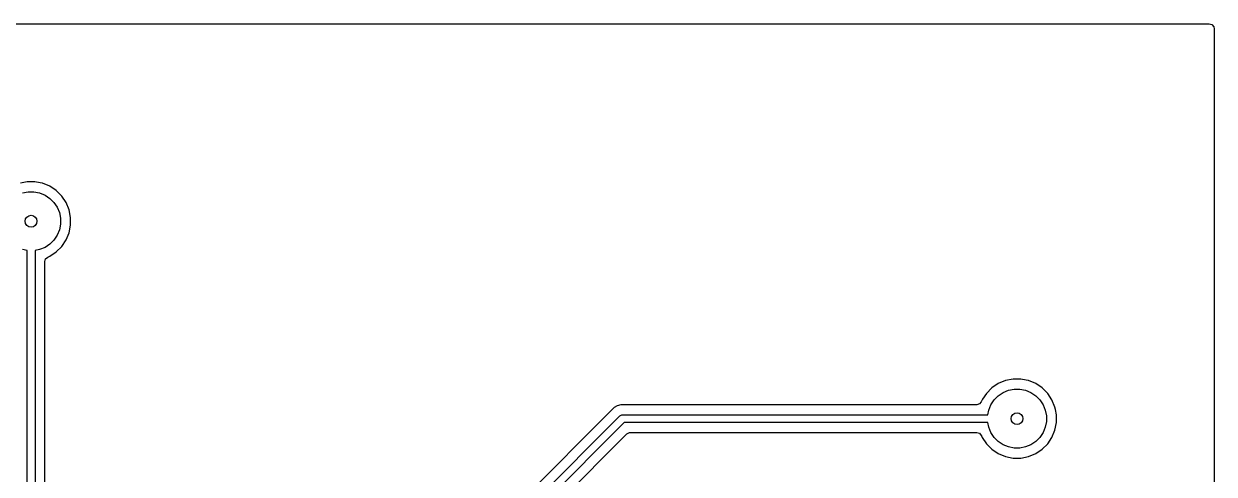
# Model space of a CAD drawing. Extents: x 0 to 90, y 0 to 55.
# Drawn here: x 59.82 to 90, y 43.59 to 55 of the extents above; entities that cross this region are included whole.
import ezdxf

# ---------------------------------------------------------------- set-up
doc = ezdxf.new("R2010")
doc.units = 0
doc.layers.add('BLACK', color=7, linetype='CONTINUOUS')

msp = doc.modelspace()

# ---------------------------------------------------------------- linework, layer by layer
at = {"layer": 'BLACK', "linetype": 'CONTINUOUS'}
for p, q in [((0.1245, 54.9995), (89.8755, 54.9995)), ((89.8755, 54.9995), (89.942539, 54.979815)), ((89.942539, 54.979815), (89.988294, 54.927011)), ((89.988294, 54.927011), (89.9995, 54.8755)), ((89.9995, 54.8755), (89.9995, 0.1245)), ((59.901457, 51.0005), (59.73024, 50.966442)), ((59.782286, 50.717705), (59.926487, 50.746389)), ((59.901459, 51.0005), (59.901457, 51.0005)), ((60.098541, 51.0005), (59.901459, 51.0005)), ((59.926487, 50.746389), (60.073513, 50.746389)), ((60.073513, 50.746389), (60.217714, 50.717705)), ((60.098543, 51.0005), (60.098541, 51.0005)), ((60.228582, 50.974632), (60.098543, 51.0005)), ((60.217714, 50.717705), (60.353548, 50.661441)), ((60.291835, 50.962051), (60.228582, 50.974632)), ((60.473914, 50.886632), (60.291835, 50.962051)), ((60.637782, 50.777139), (60.473914, 50.886632)), ((60.777139, 50.637782), (60.637782, 50.777139)), ((60.353548, 50.661441), (60.475795, 50.579758)), ((60.475795, 50.579758), (60.579758, 50.475795)), ((60.579758, 50.475795), (60.661441, 50.353548)), ((60.886632, 50.473914), (60.777139, 50.637782)), ((60.962051, 50.291835), (60.886632, 50.473914)), ((60.661441, 50.353548), (60.717705, 50.217714)), ((60.717705, 50.217714), (60.746389, 50.073513)), ((60.962052, 50.291829), (60.962051, 50.291835)), ((61.0005, 50.098543), (60.962052, 50.291829)), ((60.746389, 49.926487), (60.717705, 49.782286)), ((60.746389, 50.073513), (60.746389, 49.926487)), ((60.962052, 49.70817), (61.0005, 49.901456)), ((61.0005, 49.901456), (61.0005, 50.098543)), ((60.579758, 49.524205), (60.475795, 49.420242)), ((60.661441, 49.646452), (60.579758, 49.524205)), ((60.717705, 49.782286), (60.661441, 49.646452)), ((60.777139, 49.362218), (60.886628, 49.526079)), ((60.886628, 49.526079), (60.886635, 49.526092)), ((60.886635, 49.526092), (60.962049, 49.70816)), ((60.962049, 49.70816), (60.962052, 49.70817)), ((59.9, 49.258879), (59.782286, 49.282295)), ((59.9, 42.5), (59.9, 49.258879)), ((60.217714, 49.282295), (60.1, 49.258879)), ((60.1, 49.258879), (60.1, 42.541422)), ((60.353548, 49.338559), (60.217714, 49.282295)), ((60.475795, 49.420242), (60.353548, 49.338559)), ((60.47392, 49.113371), (60.637781, 49.22286)), ((60.637781, 49.22286), (60.637785, 49.222863)), ((60.637785, 49.222863), (60.777136, 49.362214)), ((60.777136, 49.362214), (60.777139, 49.362218)), ((60.3505, 48.979393), (60.370185, 49.046432)), ((60.3505, 42.696543), (60.3505, 48.979393)), ((60.370185, 49.046432), (60.422989, 49.092187)), ((60.422989, 49.092187), (60.427046, 49.093953)), ((60.427046, 49.093953), (60.473905, 49.113363)), ((60.473905, 49.113363), (60.47392, 49.113371)), ((84.526079, 45.886628), (84.362218, 45.777139)), ((84.526092, 45.886635), (84.526079, 45.886628)), ((84.70816, 45.962049), (84.526092, 45.886635)), ((84.708165, 45.962051), (84.70816, 45.962049)), ((84.70817, 45.962052), (84.708165, 45.962051)), ((84.901457, 46.0005), (84.70817, 45.962052)), ((84.901459, 46.0005), (84.901457, 46.0005)), ((85.098541, 46.0005), (84.901459, 46.0005)), ((85.098543, 46.0005), (85.098541, 46.0005)), ((85.228582, 45.974632), (85.098543, 46.0005)), ((85.291835, 45.962051), (85.228582, 45.974632)), ((85.473914, 45.886632), (85.291835, 45.962051)), ((85.637782, 45.777139), (85.473914, 45.886632)), ((84.22286, 45.637782), (84.125166, 45.491571)), ((84.362214, 45.777136), (84.22286, 45.637782)), ((84.362218, 45.777139), (84.362214, 45.777136)), ((84.420242, 45.475795), (84.524205, 45.579758)), ((84.524205, 45.579758), (84.646452, 45.661441)), ((84.646452, 45.661441), (84.782286, 45.717705)), ((84.782286, 45.717705), (84.926487, 45.746389)), ((84.926487, 45.746389), (85.073513, 45.746389)), ((85.073513, 45.746389), (85.217714, 45.717705)), ((85.217714, 45.717705), (85.353548, 45.661441)), ((85.353548, 45.661441), (85.475795, 45.579758)), ((85.475795, 45.579758), (85.579758, 45.475795)), ((85.777139, 45.637782), (85.637782, 45.777139)), ((85.886632, 45.473914), (85.777139, 45.637782)), ((74.784786, 45.280468), (65.473835, 35.969517)), ((74.784791, 45.280472), (74.784786, 45.280468)), ((74.864709, 45.326612), (74.784791, 45.280472)), ((74.864712, 45.326614), (74.864709, 45.326612)), ((74.953856, 45.3505), (74.864712, 45.326614)), ((83.979395, 45.3505), (74.953856, 45.3505)), ((83.983822, 45.350579), (83.979395, 45.3505)), ((84.050116, 45.372645), (83.983822, 45.350579)), ((84.093955, 45.427046), (84.050116, 45.372645)), ((84.113368, 45.473914), (84.093955, 45.427046)), ((84.125166, 45.491571), (84.113368, 45.473914)), ((84.282295, 45.217714), (84.338559, 45.353548)), ((84.338559, 45.353548), (84.420242, 45.475795)), ((85.579758, 45.475795), (85.661441, 45.353548)), ((85.661441, 45.353548), (85.717705, 45.217714)), ((85.962051, 45.291835), (85.886632, 45.473914)), ((85.973724, 45.233152), (85.962051, 45.291835)), ((65.45334, 35.594761), (74.92929, 45.070711)), ((74.92929, 45.070711), (74.944443, 45.083148)), ((74.944443, 45.083148), (74.980491, 45.098079)), ((74.980491, 45.098079), (75, 45.1)), ((75, 45.1), (84.25888, 45.1)), ((84.25888, 45.1), (84.282295, 45.217714)), ((85.717705, 45.217714), (85.746389, 45.073513)), ((85.746389, 45.073513), (85.746389, 44.926487)), ((86.0005, 45.098543), (85.973724, 45.233152)), ((86.0005, 44.901456), (86.0005, 45.098543)), ((75.041421, 44.9), (65.594761, 35.45334)), ((84.25888, 44.9), (75.041421, 44.9)), ((84.282295, 44.782286), (84.25888, 44.9)), ((84.338559, 44.646452), (84.282295, 44.782286)), ((85.717705, 44.782286), (85.661441, 44.646452)), ((85.746389, 44.926487), (85.717705, 44.782286)), ((85.886635, 44.526092), (85.962049, 44.70816)), ((85.962049, 44.70816), (85.962052, 44.70817)), ((85.962052, 44.70817), (86.0005, 44.901456)), ((65.969517, 35.473835), (75.108863, 44.613181)), ((75.108863, 44.613181), (75.170186, 44.646666)), ((75.170186, 44.646666), (75.196544, 44.6495)), ((75.196544, 44.6495), (83.979395, 44.6495)), ((83.979395, 44.6495), (84.046434, 44.629815)), ((84.046434, 44.629815), (84.092189, 44.577011)), ((84.092189, 44.577011), (84.093939, 44.57299)), ((84.093939, 44.57299), (84.105351, 44.545438)), ((84.105351, 44.545438), (84.113367, 44.526087)), ((84.113367, 44.526087), (84.113371, 44.52608)), ((84.113371, 44.52608), (84.22286, 44.362217)), ((84.420242, 44.524205), (84.338559, 44.646452)), ((84.524205, 44.420242), (84.420242, 44.524205)), ((84.646452, 44.338559), (84.524205, 44.420242)), ((85.475795, 44.420242), (85.353548, 44.338559)), ((85.579758, 44.524205), (85.475795, 44.420242)), ((85.661441, 44.646452), (85.579758, 44.524205)), ((85.777139, 44.362218), (85.886628, 44.526079)), ((85.886628, 44.526079), (85.886635, 44.526092)), ((84.22286, 44.362217), (84.362214, 44.222863)), ((84.362214, 44.222863), (84.362218, 44.22286)), ((84.362218, 44.22286), (84.526079, 44.113371)), ((84.526079, 44.113371), (84.526092, 44.113364)), ((84.526092, 44.113364), (84.70816, 44.03795)), ((84.782286, 44.282295), (84.646452, 44.338559)), ((84.926487, 44.253611), (84.782286, 44.282295)), ((85.073513, 44.253611), (84.926487, 44.253611)), ((85.217714, 44.282295), (85.073513, 44.253611)), ((85.353548, 44.338559), (85.217714, 44.282295)), ((85.291839, 44.03795), (85.473907, 44.113364)), ((85.473907, 44.113364), (85.47392, 44.113371)), ((85.47392, 44.113371), (85.637781, 44.22286)), ((85.637781, 44.22286), (85.637785, 44.222863)), ((85.637785, 44.222863), (85.777136, 44.362214)), ((85.777136, 44.362214), (85.777139, 44.362218)), ((84.70816, 44.03795), (84.70817, 44.037947)), ((84.70817, 44.037947), (84.901457, 43.9995)), ((84.901457, 43.9995), (84.901459, 43.9995)), ((84.901459, 43.9995), (85.098543, 43.9995)), ((85.098543, 43.9995), (85.291829, 44.037947)), ((85.291829, 44.037947), (85.291839, 44.03795))]:
    msp.add_line(p, q, dxfattribs=at)
at = {"layer": 'BLACK'}
for centre in [(60, 50), (85, 45)]:
    msp.add_circle(centre, 0.15, dxfattribs=at)

doc.saveas('drawing.dxf')
